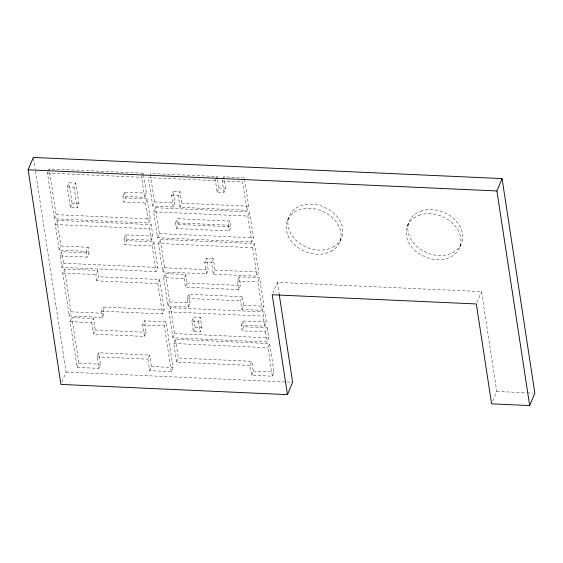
<?xml version="1.0" encoding="UTF-8"?>
<svg xmlns="http://www.w3.org/2000/svg" width="563" height="563" viewBox="0 0 563 563"><rect width="100%" height="100%" fill="white"/><g stroke="black" fill="none" stroke-linecap="round" stroke-linejoin="round"><path stroke-width="0.42" stroke-dasharray="2.81 2.11" d="M147.274 198.922L145.55 203.046L123.769 202.061L125.493 197.937L147.274 198.922L150.328 218.901L148.604 223.032L54.421 218.782L47.44 173.073L48.017 171.701M48.305 171.011L49.164 168.949L143.347 173.193L146.401 193.179L144.677 197.303L122.889 196.325L123.769 202.061M67.243 186.895L68.968 182.771L75.766 183.081L78.911 203.679L77.187 207.803L70.389 207.494L67.243 186.895L74.042 187.205L75.766 183.081M54.421 218.782L56.145 214.658L49.164 168.949M59.206 250.148L60.931 246.024L88.145 247.248L86.42 251.372L59.206 250.148L55.294 224.524L57.018 220.393L151.201 224.644L152.953 236.122L151.229 240.246L124.015 239.015L124.895 244.757L152.109 245.982L153.833 241.858L126.619 240.633L124.895 244.757M70.389 207.494L72.113 203.37L68.968 182.771M153.833 241.858L157.746 267.481L156.021 271.605L61.839 267.362L60.086 255.883L61.81 251.76L89.024 252.984L88.145 247.248M61.839 267.362L63.563 263.238L61.81 251.76M159.582 279.501L164.206 309.784L103.198 307.032L104.155 313.31L102.431 317.433L69.256 315.942L62.711 273.097L64.442 268.973L97.61 270.472L98.574 276.75L96.85 280.874L157.858 283.625L159.582 279.501L98.574 276.75M60.086 255.883L87.3 257.115L89.024 252.984M69.256 315.942L70.98 311.818L64.442 268.973M70.129 321.677L71.86 317.553L93.514 318.531L95.267 330.009L93.542 334.133L144.409 336.421L146.134 332.297L144.381 320.826L166.043 321.797L173.017 367.512L171.293 371.636L149.638 370.658L147.886 359.18L149.61 355.056L98.743 352.762L97.019 356.886L98.771 368.364L77.11 367.386L70.129 321.677L91.79 322.655L93.514 318.531M122.889 196.325L124.613 192.201L146.401 193.179M96.85 280.874L95.886 274.596L97.61 270.472M144.677 197.303L141.623 177.317L142.2 175.945M142.488 175.255L143.347 173.193M61.895 382.101L66.096 372.052L35.18 169.604M124.015 239.015L125.746 234.891L152.953 236.122M77.11 367.386L78.834 363.262L71.86 317.553M102.431 317.433L101.474 311.156L103.198 307.032M244.595 179.47L248.677 206.213L246.953 210.337L179.984 207.318L181.708 203.194L179.956 191.716L173.158 191.406L174.91 202.884L173.179 207.008L152.77 206.086L154.494 201.962L150.68 176.951M153.65 211.829L155.374 207.705L249.557 211.948L253.512 237.839L251.788 241.963L157.605 237.713L153.65 211.829L247.833 216.072L249.557 211.948M151.229 240.246L149.476 228.768L151.201 224.644M98.771 368.364L100.496 364.24L98.743 352.762M173.179 207.008L171.426 195.53L173.158 191.406M157.605 237.713L159.329 233.589L155.374 207.705M179.984 207.318L178.232 195.84L179.956 191.716M158.477 243.455L160.202 239.331L254.385 243.575L258.734 272.035L257.01 276.159L213.321 274.188L211.561 262.717L213.293 258.593L206.487 258.283L204.763 262.407L206.515 273.885L162.827 271.915L158.477 243.455L252.66 247.699L254.385 243.575M175.6 222.821L177.324 218.697L229.922 221.069L230.802 226.805L229.078 230.929L176.472 228.557L175.6 222.821L228.198 225.193L229.922 221.069M176.472 228.557L178.197 224.433L177.324 218.697M162.827 271.915L164.551 267.791L160.202 239.331M144.409 336.421L142.657 324.95L144.381 320.826M163.699 277.65L165.423 273.527L185.832 274.448L187.148 283.055L185.424 287.179L238.789 289.586L240.514 285.462L239.198 276.855L259.606 277.777L263.956 306.237L262.231 310.361L241.823 309.439L240.507 300.832L242.231 296.708L188.865 294.301L187.141 298.425L188.457 307.032L168.048 306.117L163.699 277.65L184.108 278.572L185.832 274.448M244.335 177.746L223.926 176.831L225.679 188.302L223.954 192.426L217.149 192.124L215.397 180.646L215.974 179.273M216.255 178.584L217.121 176.522L150.152 173.503L150.546 176.092M101.474 311.156L162.482 313.908L164.206 309.784M168.048 306.117L169.773 301.993L165.423 273.527M217.149 192.124L218.873 188L217.621 179.801M223.954 192.426L222.202 180.955L222.772 179.576M223.061 178.893L223.926 176.831M267.249 327.786L268.783 337.863L267.059 341.987L172.876 337.744L168.921 311.853L170.645 307.729L264.828 311.972L266.369 322.05L264.645 326.174L241.14 325.111L242.02 330.854L265.518 331.91L267.249 327.786L243.744 326.73L242.02 330.854M171.293 371.636L164.312 325.921L166.043 321.797M149.638 370.658L151.363 366.534L149.61 355.056M172.876 337.744L174.6 333.613L170.645 307.729M188.457 307.032L190.181 302.908L188.865 294.301M176.599 362.129L173.749 343.479L175.48 339.355L269.663 343.599L274.005 372.066L272.281 376.19L251.577 375.254L250.078 365.436L251.809 361.312L178.323 358.005L176.599 362.129L250.078 365.436M206.515 273.885L208.24 269.761L206.487 258.283M191.772 321.1L193.496 316.976L200.301 317.286L201.913 327.849L200.189 331.973L193.391 331.67L191.772 321.1L198.577 321.41L200.301 317.286M213.321 274.188L215.045 270.064L213.293 258.593M193.391 331.67L195.115 327.546L193.496 316.976M238.789 289.586L237.473 280.979L239.198 276.855M241.823 309.439L243.547 305.315L242.231 296.708M262.231 310.361L257.882 281.901L259.606 277.777M241.14 325.111L242.864 320.987L266.369 322.05M287.306 220.865L289.03 216.741M264.645 326.174L263.104 316.096L264.828 311.972M272.851 293.203L277.376 282.38L481.513 291.585L496.763 391.468L492.562 401.518M251.577 375.254L253.308 371.13L251.809 361.312M272.281 376.19L267.939 347.723L269.663 343.599M339.932 241.675L341.657 237.551M407.225 226.27L408.949 222.146M459.851 247.087L461.576 242.963M476.981 302.408L481.513 291.585M47.44 173.073L141.623 177.317M215.397 180.646L148.428 177.626L152.77 206.086M222.202 180.955L242.611 181.87L246.953 210.337M218.873 188L225.679 188.302M171.426 195.53L178.232 195.84M154.494 201.962L174.91 202.884M181.708 203.194L248.677 206.213M72.113 203.37L78.911 203.679M56.145 214.658L150.328 218.901M178.197 224.433L230.802 226.805M55.294 224.524L149.476 228.768M159.329 233.589L253.512 237.839M204.763 262.407L211.561 262.717M63.563 263.238L157.746 267.481M164.551 267.791L208.24 269.761M215.045 270.064L258.734 272.035M62.711 273.097L95.886 274.596M237.473 280.979L257.882 281.901M187.148 283.055L240.823 285.476M187.141 298.425L240.507 300.832M169.773 301.993L190.181 302.908M243.547 305.315L263.956 306.237M168.921 311.853L263.104 316.096M70.98 311.818L104.155 313.31M142.657 324.95L164.312 325.921M195.115 327.546L201.913 327.849M95.267 330.009L146.134 332.297M174.6 333.613L268.783 337.863M173.749 343.479L267.939 347.723M97.019 356.886L147.886 359.18M78.834 363.262L100.496 364.24M151.363 366.534L173.017 367.512M253.308 371.13L274.005 372.066M66.096 372.052L291.754 382.228M496.763 391.468L526.194 392.798M527.059 392.833L533.119 393.108M277.376 282.38L279.234 294.54M247.833 216.072L251.788 241.963M252.66 247.699L257.01 276.159M265.518 331.91L267.059 341.987M228.198 225.193L229.078 230.929M242.864 320.987L243.744 326.73M217.121 176.522L217.494 178.978M198.577 321.41L200.189 331.973M184.108 278.572L185.424 287.179M175.48 339.355L178.323 358.005M145.55 203.046L148.604 223.032M152.109 245.982L156.021 271.605M157.858 283.625L162.482 313.908M124.613 192.201L125.493 197.937M125.746 234.891L126.619 240.633M86.42 251.372L87.3 257.115M74.042 187.205L77.187 207.803M91.79 322.655L93.542 334.133M57.018 220.393L60.931 246.024M33.456 158.309L35.054 168.738M334.232 246.411L328.433 249.001A28.298 21.929 22.7 0 1 288.045 225.376A28.298 21.929 22.7 0 1 323.141 206.642L329.686 210.034A28.298 21.929 22.7 0 1 334.232 246.411M332.508 250.535L326.709 253.125A28.298 21.929 22.7 0 1 286.321 229.5A28.298 21.929 22.7 0 1 321.417 210.766L327.962 214.158A28.298 21.929 22.7 0 1 332.508 250.535M422.173 210.696L416.374 213.293A28.298 21.929 22.7 0 0 420.92 249.662L427.465 253.054A28.298 21.929 22.7 0 0 462.561 234.321A28.298 21.929 22.7 0 0 422.173 210.696M420.448 214.82L414.65 217.417A28.298 21.929 22.7 0 0 419.196 253.786L425.734 257.178A28.298 21.929 22.7 0 0 460.837 238.445A28.298 21.929 22.7 0 0 420.448 214.82"/><path stroke-width="0.84" d="M28.15 169.815L33.323 157.443L502.076 178.577L534.85 393.185L529.677 405.557L491.59 403.84L476.333 303.957L272.203 294.752L287.454 394.635L60.924 384.423L28.15 169.815L496.904 190.948L502.076 178.577M287.454 394.635L292.626 382.263L279.234 294.54M496.904 190.948L529.677 405.557"/></g></svg>
